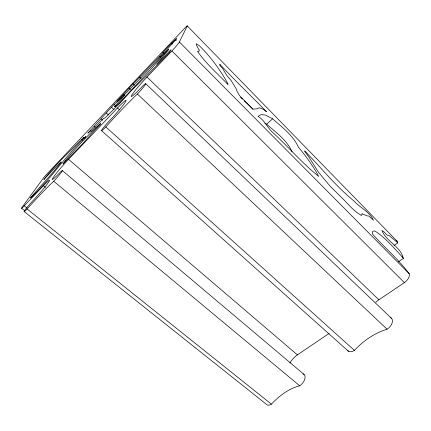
<?xml version="1.0" encoding="UTF-8"?>
<svg xmlns="http://www.w3.org/2000/svg" width="431" height="431" viewBox="0 0 431 431"><rect width="100%" height="100%" fill="white"/><g stroke="black" fill="none" stroke-linecap="round" stroke-linejoin="round"><path stroke-width="0.65" d="M187.269 25.941A4.31 0.286 -47.5 0 0 184.829 28.096L44.544 176.521L22.272 206.993A8.108 0.523 -48.9 0 0 24.238 205.846L43.407 185.734A17.095 1.169 -48.8 0 1 48.186 182.744A17.095 1.169 -48.8 0 1 32.799 200.857A8.889 0.625 -48.9 0 0 24.858 210.236A8.889 0.625 -48.9 0 0 27.094 208.987A64.86 5.059 -49.1 0 1 53.703 181.252A9.083 0.668 -48.7 0 0 61.762 171.721A9.083 0.668 -48.7 0 0 58.907 173.58A17.477 1.245 -48.6 0 1 53.315 177.373A17.477 1.245 -48.6 0 1 68.561 159.346L117.523 107.982A18.371 1.385 -48.1 0 1 125.566 101.732A18.371 1.385 -48.1 0 1 109.921 120.287A9.547 0.749 -48.2 0 0 101.856 129.887A9.547 0.749 -48.2 0 0 105.81 126.94A70.059 6.212 -48.2 0 1 137.387 94.028A9.891 0.797 -47.9 0 0 145.559 84.282A9.891 0.797 -47.9 0 0 140.765 88.064A19.023 1.465 -47.8 0 1 131.6 95.418A19.023 1.465 -47.8 0 1 146.998 77.052L171.883 50.95A9.455 0.706 -47.5 0 0 179.382 42.001L187.269 25.941L397.188 241.301L397.77 242.874L394.02 245.535M114.091 104.394L87.854 133.184L90.898 130.765L91.156 131.385L103.467 118.536L105.191 117.787L119.721 103.472L131.498 90.445L146.147 76.239L169.776 52.216L170.886 49.754L156.588 64.391L168.763 49.441L167.767 50.028L161.959 56.175L152.73 67.279L119.069 103.208L114.77 106.915L115.718 105.703L114.748 106.608L114.829 106.301L124.942 95.159L114.091 104.394L115.492 105.681M159.75 56.305C164.944 50.039 170.455 43.897 176.662 38.628C159.809 57.996 141.971 76.88 123.902 95.256L124.306 94.464L116.715 101.463L133.007 83.937L159.75 56.305L160.698 57.237M83.264 137.586C70.07 151.496 55.497 164.276 43.843 179.538L57.501 165.342L61.299 161.991C51.795 174.668 40.374 185.815 30.445 198.082C50.788 179.296 65.625 155.402 85.909 136.552L84.185 137.882L84.568 137.187L83.722 137.839L83.264 137.586L84.277 138.47M264.855 123.282L266.649 124.182L272.64 118.811C282.046 127.269 293.08 135.242 298.354 147.073C305.999 156.227 313.046 165.951 318.751 176.441C302.584 163.565 288.926 147.526 273.782 133.416C267.554 128.513 264.952 120.384 258.072 116.343L261.089 114.603L265.539 115.072L272.64 118.811M398.357 261.854L403.491 258.282L402.112 256.192L402.877 256.634C399.133 245.686 385.944 241.112 381.931 230.466C384.635 231.592 385.793 234.857 388.59 235.735L389.188 235.585L397.77 242.874M289.907 362.902A14.735 8 -51.1 0 1 297.39 354.869L329.074 333.47M375.8 302.282A15.828 9.164 -44 0 1 378.93 299.793L404.37 282.612A7.887 4.423 -41.5 0 0 409.251 273.793C398.486 259.187 384.172 247.432 372.276 233.742L372.777 231.323L374.803 230.935C385.955 238.122 394.532 248.649 403.491 258.282M24.114 211.54L266.595 404.467A7.483 4.019 -54 0 0 271.39 404.143A53.622 31.215 -56.1 0 1 299.717 385.799A7.613 4.251 -52.1 0 0 304.809 378.984A7.613 4.251 -52.1 0 0 303.068 373.946M21.55 208.205L24.707 210.721M24.238 205.846L26.867 207.947M27.094 208.987L271.39 404.143M266.649 124.182C275.894 132.392 286.901 140.091 292.019 151.685M43.407 185.734L45.487 187.442M53.703 181.252L299.717 385.799M62.328 170.557L304.076 374.447M68.561 159.346L297.39 354.869M83.722 137.839L84.665 138.669M83.469 137.801L84.406 138.626M81.561 139.332L82.569 140.215M94.233 126.348L95.176 127.188M101.619 130.706L348.447 351.26M105.81 126.94L354.422 350.376A56.897 37.044 -47.8 0 1 387.086 329.219A8.173 4.908 -44.4 0 0 392.156 322.867A8.173 4.908 -44.4 0 0 390.669 317.739M101.156 118.929L102.573 120.206M106.312 113.078L108.186 114.781M111.51 107.271L113.849 109.415M117.523 107.982L119.506 109.803M240.52 97.341L242.443 99.13M244.372 100.913L252.873 109.097M137.387 94.028L387.086 329.219M129.095 88.247L130.496 89.567M133.007 83.937L134.407 85.263M139.644 77.052L141.05 78.394M145.775 83.722L391.693 318.525M146.998 77.052L378.93 299.793M162.934 52.399L163.877 53.331M171.883 50.95L404.37 282.612M171.754 43.122L172.702 44.07M179.382 42.001L409.251 273.793M175.32 39.625L176.198 40.514M354.422 350.376A7.93 4.676 -47.5 0 1 347.591 350.392M396.455 240.66A3.653 1.864 -41.3 0 1 397.188 241.301M199.165 50.061L198.982 51.321L197.517 51.262C205.846 63.713 217.644 73.582 227.875 84.465L227.999 83.932C220.311 69.978 210.899 57.043 199.494 45.88L196.277 43.725L196.444 45.147L199.165 50.061M362.115 213.868L361.426 215.522L356.34 212.1L351.454 207.79L342.78 198.643L330.399 186.504L318.245 171.888L308.682 156.701L304.394 151.039L305.126 151.022L307.745 154.099C322.938 169.852 336.827 187.086 353.899 200.932C359.939 207.71 369.69 211.863 373.515 220.257L368.764 216.023L367.379 215.931L362.115 213.868M219.885 64.359L219.788 65.41L222.579 68.41L226.631 75.22L231.059 80.468L235.972 88.447L236.991 91.146L239.464 95.537L252.943 109.199L256.714 108.795L259.586 107.745L263.481 109.404L266.487 111.704C251.057 95.801 235.014 80.549 219.885 64.359M65.119 160.892L62.969 164.028L82.219 144.143L100.832 123.584C87.752 134.801 76.265 147.795 65.119 160.892"/></g></svg>
